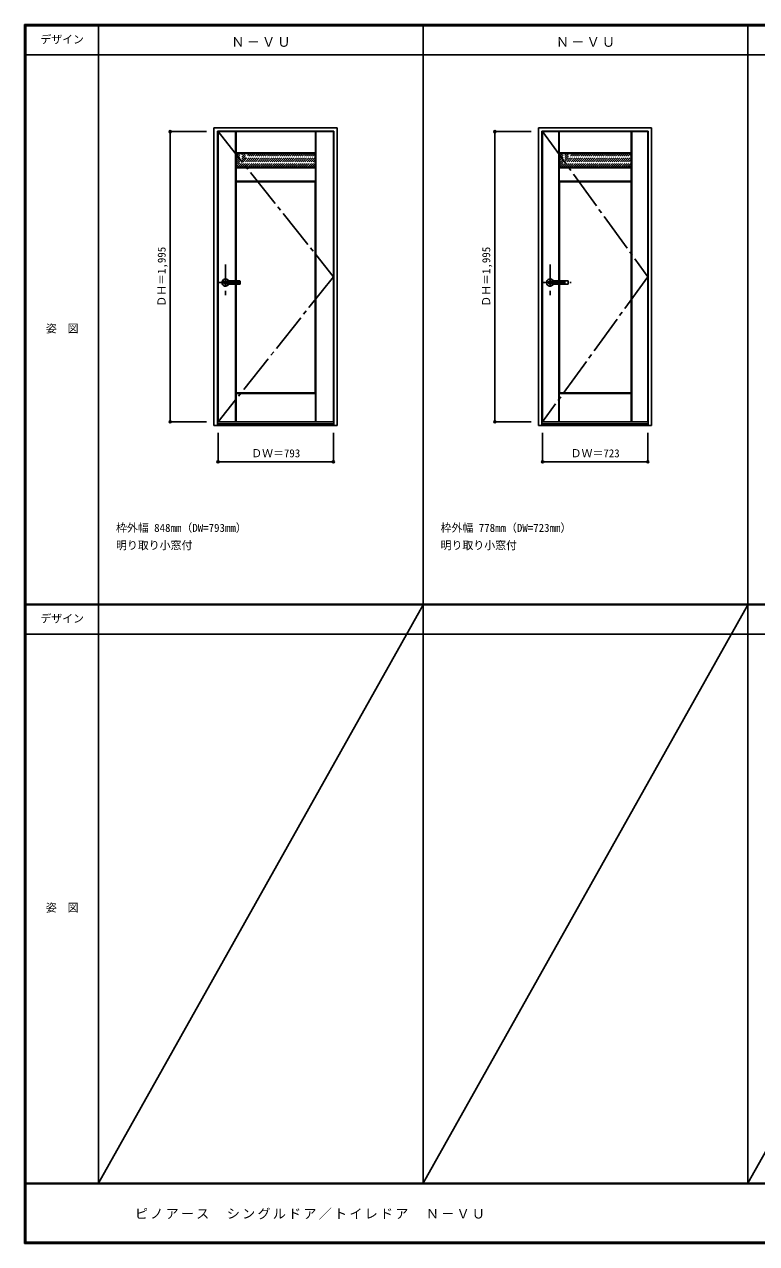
# Model space of a CAD drawing. Units: millimetres, scale not verified. Extents: x -6000 to 5700, y -4307 to 4175.
# Drawn here: x -6000 to -966, y -4205 to 4175 of the extents above; entities that cross this region are included whole.
import ezdxf
from ezdxf.enums import TextEntityAlignment as Align

# ---------------------------------------------------------------- set-up
doc = ezdxf.new("R2010")
doc.units = ezdxf.units.MM
doc.header["$LTSCALE"] = 30
doc.header["$PDMODE"] = 32
doc.header["$PDSIZE"] = 15
for name, pattern in [('CHAIN1', [8, 5, -1, 1, -1]), ('CHAIN2', [12, 9, -1, 1, -1]), ('DASHED1', [1.8, 1.2, -0.6])]:
    doc.linetypes.add(name, pattern=pattern)
for name, color, linetype in [('0-1_通り芯', 4, 'CHAIN1'), ('0-2_扉', 3, 'Continuous'), ('0-3_仕上げ', 7, 'Continuous'), ('0-4_枠', 3, 'Continuous'), ('0-5_レバー', 3, 'Continuous'), ('0-7', 7, 'CHAIN2'), ('0-A_文字', 7, 'Continuous'), ('0-B_寸法', 7, 'Continuous'), ('0-C_ハッチ', 4, 'DASHED1'), ('F-1_枠', 6, 'Continuous'), ('F-A_文字', 7, 'Continuous')]:
    doc.layers.add(name, color=color, linetype=linetype)
doc.styles.add('ＭＳ ゴシック', font='')
doc.styles.get('ＭＳ ゴシック').set_extended_font_data('MS Gothic')

msp = doc.modelspace()

# ---------------------------------------------------------------- linework, layer by layer
at = {"layer": '0-1_通り芯'}
for p, q in [((-4617.4, 2524.5), (-4617.4, 2314.5)), ((-2385.8, 2524.5), (-2385.8, 2314.5)), ((-4662.4, 2400.5), (-4497.4, 2400.5)), ((-2430.8, 2400.5), (-2240.8, 2400.5))]:
    msp.add_line(p, q, dxfattribs=at)
at = {"layer": '0-2_扉'}
for p, q in [((-4668.4, 3438), (-3875.4, 3438)), ((-3875.4, 3438), (-3875.4, 1443)), ((-2436.8, 3438), (-1713.8, 3438)), ((-2436.8, 1443), (-2436.8, 3438)), ((-1713.8, 1443), (-1713.8, 3438)), ((-2436.8, 1443), (-1713.8, 1443))]:
    msp.add_line(p, q, dxfattribs=at)
msp.add_lwpolyline([(-3875.4, 1443), (-4668.4, 1443), (-4668.4, 3438)], dxfattribs=at)
at = {"layer": '0-3_仕上げ'}
for p, q in [((-4547.4, 2412), (-4547.4, 3438)), ((-4544.4, 3292), (-4544.4, 3438)), ((-3999.4, 3292), (-3999.4, 3438)), ((-3996.4, 1443), (-3996.4, 3438)), ((-2325.8, 2412), (-2325.8, 3438)), ((-2322.8, 3292), (-2322.8, 3438)), ((-1827.8, 3292), (-1827.8, 3438)), ((-1824.8, 1443), (-1824.8, 3438)), ((-4543.4, 3288), (-4545.9, 3290.5)), ((-3999.4, 3292), (-4544.4, 3292)), ((-3997.9, 3290.5), (-4000.4, 3288)), ((-2321.8, 3288), (-2324.3, 3290.5)), ((-1827.8, 3292), (-2322.8, 3292)), ((-1826.3, 3290.5), (-1828.8, 3288)), ((-4545.9, 3095.5), (-4545.9, 3190.5)), ((-4544.4, 3097), (-4544.4, 3189)), ((-3999.4, 3189), (-4544.4, 3189)), ((-4000.4, 3193), (-3997.9, 3190.5)), ((-3999.4, 3189), (-3997.9, 3190.5)), ((-3999.4, 3097), (-3999.4, 3189)), ((-3997.9, 3095.5), (-3997.9, 3190.5)), ((-2324.3, 3095.5), (-2324.3, 3190.5)), ((-2322.8, 3097), (-2322.8, 3189)), ((-1827.8, 3189), (-2322.8, 3189)), ((-1828.8, 3193), (-1826.3, 3190.5)), ((-1827.8, 3189), (-1826.3, 3190.5)), ((-1827.8, 3097), (-1827.8, 3189)), ((-1826.3, 3095.5), (-1826.3, 3190.5)), ((-4544.4, 3097), (-4545.9, 3095.5)), ((-4543.4, 3093), (-4545.9, 3095.5)), ((-4544.4, 3097), (-3999.4, 3097)), ((-3997.9, 3095.5), (-4000.4, 3093)), ((-3999.4, 3097), (-3997.9, 3095.5)), ((-2322.8, 3097), (-2324.3, 3095.5)), ((-2321.8, 3093), (-2324.3, 3095.5)), ((-2322.8, 3097), (-1827.8, 3097)), ((-1826.3, 3095.5), (-1828.8, 3093)), ((-1827.8, 3097), (-1826.3, 3095.5)), ((-4547.4, 1443), (-4547.4, 2389)), ((-2325.8, 1443), (-2325.8, 2389)), ((-4545.9, 1443), (-4545.9, 1640.5)), ((-4544.4, 1443), (-4544.4, 1639)), ((-3999.4, 1639), (-4544.4, 1639)), ((-4000.4, 1643), (-3997.9, 1640.5)), ((-3999.4, 1639), (-3997.9, 1640.5)), ((-3999.4, 1443), (-3999.4, 1639)), ((-3997.9, 1443), (-3997.9, 1640.5)), ((-2324.3, 1443), (-2324.3, 1640.5)), ((-2322.8, 1443), (-2322.8, 1639)), ((-1827.8, 1639), (-2322.8, 1639)), ((-1828.8, 1643), (-1826.3, 1640.5)), ((-1827.8, 1639), (-1826.3, 1640.5)), ((-1827.8, 1443), (-1827.8, 1639)), ((-1826.3, 1443), (-1826.3, 1640.5))]:
    msp.add_line(p, q, dxfattribs=at)
at = {"layer": '0-3_仕上げ', "color": 3}
for p, q in [((-4543.4, 3193), (-4543.4, 3288)), ((-4000.4, 3288), (-4543.4, 3288)), ((-4000.4, 3193), (-4000.4, 3288)), ((-2321.8, 3193), (-2321.8, 3288)), ((-1828.8, 3288), (-2321.8, 3288)), ((-1828.8, 3193), (-1828.8, 3288)), ((-4000.4, 3193), (-4543.4, 3193)), ((-1828.8, 3193), (-2321.8, 3193)), ((-4543.4, 3093), (-4543.4, 2412)), ((-4543.4, 3093), (-4000.4, 3093)), ((-4000.4, 3093), (-4000.4, 1643)), ((-2321.8, 3093), (-2321.8, 2412)), ((-4543.4, 2389), (-4543.4, 1643)), ((-2321.8, 2389), (-2321.8, 1643)), ((-4000.4, 1643), (-4543.4, 1643)), ((-1828.8, 1643), (-2321.8, 1643))]:
    msp.add_line(p, q, dxfattribs=at)
at = {"layer": '0-3_仕上げ'}
for points in [[(-4544.4, 3292), (-4545.9, 3290.5), (-4545.9, 3438)], [(-3999.4, 3292), (-3997.9, 3290.5), (-3997.9, 3438)], [(-2322.8, 3292), (-2324.3, 3290.5), (-2324.3, 3438)], [(-1827.8, 3292), (-1826.3, 3290.5), (-1826.3, 3438)], [(-4544.4, 3189), (-4545.9, 3190.5), (-4543.4, 3193)], [(-2322.8, 3189), (-2324.3, 3190.5), (-2321.8, 3193)], [(-4544.4, 1639), (-4545.9, 1640.5), (-4543.4, 1643)], [(-2322.8, 1639), (-2324.3, 1640.5), (-2321.8, 1643)]]:
    msp.add_lwpolyline(points, dxfattribs=at)
at = {"layer": '0-3_仕上げ', "color": 3}
msp.add_lwpolyline([(-2321.8, 3093), (-1828.8, 3093), (-1828.8, 1643)], dxfattribs=at)
at = {"layer": '0-4_枠'}
for p, q in [((-4697.4, 3465), (-3849.4, 3465)), ((-4697.4, 1418), (-4697.4, 3465)), ((-4673.4, 3441), (-3873.4, 3441)), ((-4673.4, 1418), (-4673.4, 3441)), ((-3873.4, 1418), (-3873.4, 3441)), ((-3849.4, 1418), (-3849.4, 3465)), ((-2465.8, 3465), (-1687.8, 3465)), ((-2465.8, 1418), (-2465.8, 3465)), ((-2441.8, 3441), (-1711.8, 3441)), ((-2441.8, 1418), (-2441.8, 3441)), ((-1711.8, 1418), (-1711.8, 3441)), ((-1687.8, 1418), (-1687.8, 3465)), ((-4673.4, 1430), (-3873.4, 1430)), ((-2441.8, 1430), (-1711.8, 1430)), ((-4697.4, 1418), (-3849.4, 1418)), ((-2465.8, 1418), (-1687.8, 1418))]:
    msp.add_line(p, q, dxfattribs=at)
at = {"layer": '0-5_レバー'}
for p, q in [((-4617.4, 2410), (-4598.4, 2410)), ((-4617.4, 2391), (-4598.4, 2391)), ((-4598.4, 2411), (-4597.4, 2412)), ((-4598.4, 2390), (-4598.4, 2411)), ((-4598.4, 2390), (-4597.4, 2389)), ((-4597.4, 2412), (-4518.4, 2412)), ((-4518.4, 2389), (-4597.4, 2389)), ((-4517.4, 2411), (-4518.4, 2412)), ((-4517.4, 2390), (-4518.4, 2389)), ((-4517.4, 2390), (-4517.4, 2411)), ((-2385.8, 2410), (-2366.8, 2410)), ((-2385.8, 2391), (-2366.8, 2391)), ((-2366.8, 2411), (-2365.8, 2412)), ((-2366.8, 2390), (-2366.8, 2411)), ((-2366.8, 2390), (-2365.8, 2389)), ((-2365.8, 2412), (-2261.8, 2412)), ((-2261.8, 2389), (-2365.8, 2389)), ((-2260.8, 2411), (-2261.8, 2412)), ((-2260.8, 2390), (-2261.8, 2389)), ((-2260.8, 2390), (-2260.8, 2411))]:
    msp.add_line(p, q, dxfattribs=at)
at = {"layer": '0-5_レバー', "color": 4}
for p, q in [((-4597.4, 2389), (-4597.4, 2412)), ((-4518.4, 2412), (-4518.4, 2389)), ((-2365.8, 2389), (-2365.8, 2412)), ((-2261.8, 2412), (-2261.8, 2389))]:
    msp.add_line(p, q, dxfattribs=at)
for centre, radius, start, end in [((-4617.4, 2400.5), 24.55, 27.93255, 332.06745), ((-4617.4, 2400.5), 11, 59.72736, 300.27264), ((-2385.8, 2400.5), 24.55, 27.93255, 332.06745), ((-2385.8, 2400.5), 11, 59.72736, 300.27264)]:
    msp.add_arc(centre, radius, start, end, dxfattribs=at)
at = {"layer": '0-5_レバー'}
for centre in [(-4617.4, 2400.5), (-2385.8, 2400.5)]:
    msp.add_arc(centre, 9.5, 90, 270, dxfattribs=at)
at = {"layer": '0-7'}
for p, q in [((-2436.8, 3438), (-1713.8, 2440.5)), ((-3875.4, 2440.5), (-4668.4, 1443)), ((-1713.8, 2440.5), (-2436.8, 1443))]:
    msp.add_line(p, q, dxfattribs=at)
msp.add_lwpolyline([(-4668.4, 3438), (-3876.2, 2441.5), (-3875.4, 2440.5)], dxfattribs=at)
at = {"layer": '0-B_寸法', "color": 4}
for p, q in [((-4997.4, 3438), (-4747.4, 3438)), ((-4997.4, 3438), (-4997.4, 1443)), ((-2765.8, 3438), (-2515.8, 3438)), ((-2765.8, 3438), (-2765.8, 1443)), ((-4997.4, 1443), (-4747.4, 1443)), ((-2765.8, 1443), (-2515.8, 1443)), ((-4668.4, 1168), (-4668.4, 1368)), ((-3875.4, 1168), (-3875.4, 1368)), ((-2436.8, 1168), (-2436.8, 1368)), ((-1713.8, 1168), (-1713.8, 1368)), ((-4668.4, 1168), (-3875.4, 1168)), ((-2436.8, 1168), (-1713.8, 1168))]:
    msp.add_line(p, q, dxfattribs=at)
at = {"layer": '0-B_寸法'}
for p in [(-4997.4, 3438), (-2765.8, 3438), (-4997.4, 1443), (-2765.8, 1443), (-4668.4, 1168), (-3875.4, 1168), (-2436.8, 1168), (-1713.8, 1168)]:
    msp.add_point(p, dxfattribs=at)
at = {"layer": '0-C_ハッチ'}
for p, q in [((-4543.4, 3253.49), (-4508.89, 3288)), ((-4543.4, 3196.92), (-4452.32, 3288)), ((-4543.4, 3211.06), (-4466.46, 3288)), ((-4543.4, 3225.2), (-4480.6, 3288)), ((-4543.4, 3239.34), (-4494.74, 3288)), ((-4543.4, 3267.63), (-4523.03, 3288)), ((-4533.17, 3193), (-4438.17, 3288)), ((-4519.03, 3193), (-4424.03, 3288)), ((-4504.89, 3193), (-4409.89, 3288)), ((-4490.75, 3193), (-4395.75, 3288)), ((-4476.61, 3193), (-4381.61, 3288)), ((-4462.46, 3193), (-4367.46, 3288)), ((-4448.32, 3193), (-4353.32, 3288)), ((-4434.18, 3193), (-4339.18, 3288)), ((-4420.04, 3193), (-4325.04, 3288)), ((-4405.9, 3193), (-4310.9, 3288)), ((-4391.75, 3193), (-4296.75, 3288)), ((-4377.61, 3193), (-4282.61, 3288)), ((-4363.47, 3193), (-4268.47, 3288)), ((-4349.33, 3193), (-4254.33, 3288)), ((-4335.18, 3193), (-4240.18, 3288)), ((-4321.04, 3193), (-4226.04, 3288)), ((-4306.9, 3193), (-4211.9, 3288)), ((-4292.76, 3193), (-4197.76, 3288)), ((-4278.62, 3193), (-4183.62, 3288)), ((-4264.47, 3193), (-4169.47, 3288)), ((-4250.33, 3193), (-4155.33, 3288)), ((-4236.19, 3193), (-4141.19, 3288)), ((-4222.05, 3193), (-4127.05, 3288)), ((-4207.91, 3193), (-4112.91, 3288)), ((-4193.76, 3193), (-4098.76, 3288)), ((-4179.62, 3193), (-4084.62, 3288)), ((-4165.48, 3193), (-4070.48, 3288)), ((-4151.34, 3193), (-4056.34, 3288)), ((-4137.19, 3193), (-4042.19, 3288)), ((-4123.05, 3193), (-4028.05, 3288)), ((-4108.91, 3193), (-4013.91, 3288)), ((-4094.77, 3193), (-4000.4, 3287.37)), ((-4080.63, 3193), (-4000.4, 3273.23)), ((-2321.8, 3193.63), (-2227.43, 3288)), ((-2321.8, 3207.77), (-2241.57, 3288)), ((-2321.8, 3221.92), (-2255.72, 3288)), ((-2321.8, 3236.06), (-2269.86, 3288)), ((-2321.8, 3250.2), (-2284, 3288)), ((-2321.8, 3264.34), (-2298.14, 3288)), ((-2321.8, 3278.49), (-2312.29, 3288)), ((-2308.29, 3193), (-2213.29, 3288)), ((-2294.15, 3193), (-2199.15, 3288)), ((-2280.01, 3193), (-2185.01, 3288)), ((-2265.86, 3193), (-2170.86, 3288)), ((-2251.72, 3193), (-2156.72, 3288)), ((-2237.58, 3193), (-2142.58, 3288)), ((-2223.44, 3193), (-2128.44, 3288)), ((-2209.3, 3193), (-2114.3, 3288)), ((-2195.15, 3193), (-2100.15, 3288)), ((-2181.01, 3193), (-2086.01, 3288)), ((-2166.87, 3193), (-2071.87, 3288)), ((-2152.73, 3193), (-2057.73, 3288)), ((-2138.58, 3193), (-2043.58, 3288)), ((-2124.44, 3193), (-2029.44, 3288)), ((-2110.3, 3193), (-2015.3, 3288)), ((-2096.16, 3193), (-2001.16, 3288)), ((-2082.02, 3193), (-1987.02, 3288)), ((-2067.87, 3193), (-1972.87, 3288)), ((-2053.73, 3193), (-1958.73, 3288)), ((-2039.59, 3193), (-1944.59, 3288)), ((-2025.45, 3193), (-1930.45, 3288)), ((-2011.31, 3193), (-1916.31, 3288)), ((-1997.16, 3193), (-1902.16, 3288)), ((-1983.02, 3193), (-1888.02, 3288)), ((-1968.88, 3193), (-1873.88, 3288)), ((-1954.74, 3193), (-1859.74, 3288)), ((-1940.59, 3193), (-1845.59, 3288)), ((-1926.45, 3193), (-1831.45, 3288)), ((-1912.31, 3193), (-1828.8, 3276.51)), ((-4066.48, 3193), (-4000.4, 3259.08)), ((-4052.34, 3193), (-4000.4, 3244.94)), ((-4038.2, 3193), (-4000.4, 3230.8)), ((-4024.06, 3193), (-4000.4, 3216.66)), ((-4009.92, 3193), (-4000.4, 3202.52)), ((-1898.17, 3193), (-1828.8, 3262.37)), ((-1884.03, 3193), (-1828.8, 3248.23)), ((-1869.88, 3193), (-1828.8, 3234.08)), ((-1855.74, 3193), (-1828.8, 3219.94)), ((-1841.6, 3193), (-1828.8, 3205.8))]:
    msp.add_line(p, q, dxfattribs=at)
at = {"layer": 'F-1_枠'}
for p, q in [((-6000, 4175), (5700, 4175)), ((-6000, 4175), (-6000, -4205)), ((-6000, 4170), (5700, 4170)), ((-6000, 4165), (5700, 4165)), ((-5995, 4175), (-5995, -4205)), ((-5990, 4175), (-5990, -4205)), ((-5490, 4175), (-5490, -3790)), ((-3258.4, 4175), (-3258.4, -3790)), ((-1026.8, 4175), (-1026.8, -3790)), ((-6000, 3965), (5700, 3965)), ((-6000, 190.5), (5700, 190.5)), ((-6000, 187.5), (5700, 187.5)), ((-6000, 184.5), (5700, 184.5)), ((-6000, -15.5), (5700, -15.5)), ((5700, -3790), (-6000, -3790)), ((5700, -3795), (-6000, -3795)), ((5700, -4195), (-6000, -4195)), ((5700, -4200), (-6000, -4200)), ((5700, -4205), (-6000, -4205))]:
    msp.add_line(p, q, dxfattribs=at)
at = {"layer": 'F-A_文字'}
for p, q in [((-3258.4, 184.5), (-5490, -3790)), ((-1026.8, 184.5), (-3258.4, -3790)), ((1204.8, 184.5), (-1026.8, -3790))]:
    msp.add_line(p, q, dxfattribs=at)

# ---------------------------------------------------------------- texts
at = {"layer": '0-A_文字', "style": 'ＭＳ ゴシック'}
for s, p in [('枠外幅 848mm（DW=793mm）', (-5370, 670.5)), ('枠外幅 778mm（DW=723mm）', (-3138.4, 670.5)), ('明り取り小窓付', (-5370, 550.5)), ('明り取り小窓付', (-3138.4, 550.5))]:
    msp.add_text(s, height=54.99, dxfattribs=at).set_placement(p, align=Align.BOTTOM_LEFT)
at = {"layer": '0-A_文字', "char_height": 65.98, "attachment_point": 7, "style": 'ＭＳ ゴシック'}
for insert in [(-4576.7, 4020), (-2345.1, 4020)]:
    msp.add_mtext('\\T1.17;Ｎ－ＶＵ', dxfattribs=dict(at, insert=insert))
at = {"layer": '0-B_寸法', "style": 'ＭＳ ゴシック'}
for p in [(-5012.4, 2234.25), (-2780.8, 2234.25)]:
    msp.add_text('ＤＨ＝1,995', height=54.99, rotation=90, dxfattribs=at).set_placement(p, align=Align.BOTTOM_LEFT)
for s, p in [('ＤＷ＝793', (-4440.65, 1183)), ('ＤＷ＝723', (-2244.55, 1183))]:
    msp.add_text(s, height=54.99, dxfattribs=at).set_placement(p, align=Align.BOTTOM_LEFT)
at = {"layer": 'F-A_文字', "style": 'ＭＳ ゴシック'}
for s, p in [('デザイン', (-5890, 4027.5)), ('姿\u3000図', (-5852.5, 2040.25)), ('デザイン', (-5890, 47)), ('姿\u3000図', (-5852.5, -1940.25))]:
    msp.add_text(s, height=54.99, dxfattribs=at).set_placement(p, align=Align.BOTTOM_LEFT)
at = {"layer": 'F-A_文字', "insert": (-5240, -4040), "char_height": 65.98, "attachment_point": 7, "style": 'ＭＳ ゴシック'}
msp.add_mtext('\\T1.17;ピノアース\u3000シングルドア／トイレドア\u3000Ｎ－ＶＵ', dxfattribs=at)

doc.saveas('drawing.dxf')
